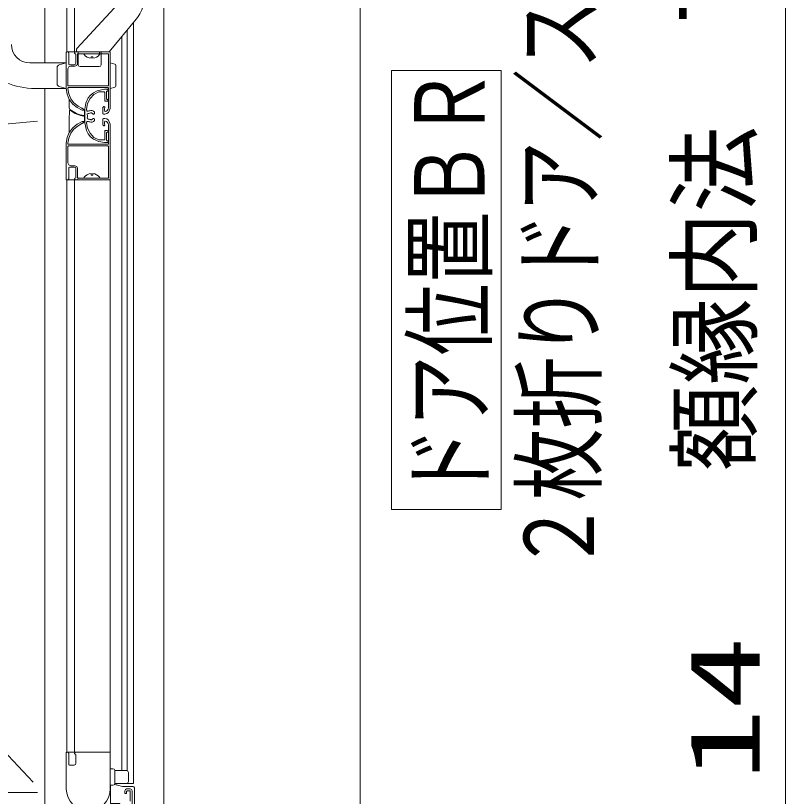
# Model space of a CAD drawing. Units: millimetres on the paper. Extents: x -305 to 305, y -152 to 152.
# Drawn here: x -124.24 to -103.18, y -12.77 to 8.58 of the extents above; entities that cross this region are included whole.
import ezdxf
from ezdxf.enums import TextEntityAlignment as Align

# ---------------------------------------------------------------- set-up
doc = ezdxf.new("R2010")
doc.units = ezdxf.units.MM
doc.linetypes.add('LONG_DOUBLE_CHAIN', pattern=[21.8, 18, -1, 0.6, -0.6, 0.6, -1])
doc.layers.add('0-0_0', color=7, linetype='Continuous', lineweight=9)
doc.layers.add('0-1_VIEW0001', color=7, linetype='Continuous', lineweight=9)
doc.styles.add('ＭＳ ゴシック', font='')
doc.styles.get('ＭＳ ゴシック').set_extended_font_data('MS Gothic')

msp = doc.modelspace()

# ---------------------------------------------------------------- linework, layer by layer
at = {"layer": '0-0_0'}
for p, q in [((-103.184, -12.859), (-103.184, 24.541)), ((-103.183, -12.859), (-103.183, -12.259))]:
    msp.add_line(p, q, dxfattribs=at)
msp.add_lwpolyline([(-113.145, -13.459), (-103.183, -13.459), (-103.183, -8.212)], dxfattribs=at)
at = {"layer": '0-1_VIEW0001'}
for p, q in [((-114.809, -14.458), (-114.809, 26.141)), ((-123.434, 23.541), (-123.434, 7.291)), ((-122.834, 7.59), (-122.834, 23.24)), ((-122.624, 23.24), (-122.624, 7.59)), ((-122.443, 7.808), (-121.316, 9.041)), ((-120.935, 8.487), (-121.674, 7.591)), ((-121.011, -12.41), (-121.011, 8.402)), ((-120.938, 8.489), (-120.935, 8.487)), ((-121.187, -12.06), (-121.187, 8.188)), ((-121.327, -12.06), (-121.327, 8.018)), ((-122.561, 7.68), (-122.443, 7.808)), ((-122.849, 7.575), (-122.849, 6.591)), ((-122.807, 7.59), (-122.834, 7.59)), ((-121.659, 7.59), (-122.834, 7.59)), ((-122.786, 7.569), (-122.794, 7.583)), ((-122.784, 7.265), (-122.784, 7.561)), ((-122.624, 7.561), (-122.624, 7.555)), ((-122.613, 7.583), (-122.622, 7.569)), ((-122.584, 7.515), (-122.584, 7.29)), ((-122.574, 7.591), (-122.574, 7.646)), ((-122.539, 7.525), (-122.539, 7.275)), ((-122.524, 7.241), (-122.524, 7.59)), ((-121.709, 7.54), (-122.524, 7.54)), ((-121.941, 7.541), (-121.941, 7.576)), ((-121.899, 7.59), (-121.899, 7.241)), ((-121.699, 6.67), (-121.699, 7.53)), ((-121.649, 7.541), (-121.649, 7.58)), ((-121.649, 6.045), (-121.649, 7.57)), ((-122.849, 7.291), (-123.849, 7.291)), ((-122.849, 7.291), (-123.043, 7.239)), ((-122.17, 7.416), (-122.17, 7.46)), ((-121.649, 7.291), (-121.525, 7.258)), ((-123.099, 6.716), (-123.099, 7.167)), ((-122.804, 7.125), (-122.804, 6.675)), ((-122.634, 7.24), (-122.759, 7.24)), ((-122.614, 7.2), (-122.729, 7.2)), ((-122.474, 7.191), (-121.949, 7.191)), ((-121.499, 6.658), (-121.499, 7.224)), ((-110.954, 7.079), (-113.954, 7.079)), ((-113.954, -4.921), (-113.954, 7.079)), ((-110.954, -4.921), (-110.954, 7.079)), ((-122.849, 6.591), (-123.043, 6.643)), ((-122.789, 6.66), (-121.709, 6.66)), ((-121.644, 6.592), (-121.525, 6.624)), ((-123.701, 6.591), (-122.849, 6.591)), ((-123.434, 6.591), (-123.434, -14.01)), ((-123.434, 6.591), (-123.434, -14.134)), ((-123.434, 6.591), (-123.434, -13.285)), ((-122.804, 6.589), (-122.804, 6.6)), ((-122.789, 6.615), (-121.714, 6.615)), ((-121.813, 6.495), (-121.955, 6.495)), ((-121.803, 6.57), (-121.723, 6.57)), ((-121.798, 6.255), (-121.798, 6.48)), ((-121.748, 6.505), (-121.748, 6.305)), ((-121.723, 6.52), (-121.733, 6.52)), ((-121.708, 6.555), (-121.708, 6.535)), ((-121.699, 6.6), (-121.699, 6.06)), ((-122.769, 6.291), (-122.769, 6.059)), ((-121.728, 6.24), (-121.783, 6.24)), ((-121.733, 6.29), (-121.728, 6.29)), ((-121.713, 6.275), (-121.713, 6.255)), ((-122.758, 5.872), (-122.758, 5.978)), ((-122.549, 6.07), (-122.419, 5.995)), ((-122.425, 6.05), (-122.526, 6.109)), ((-122.413, 5.996), (-122.364, 5.996)), ((-122.349, 5.98), (-122.349, 5.864)), ((-122.343, 5.65), (-122.343, 6.03)), ((-122.293, 6.03), (-122.293, 6.005)), ((-122.293, 6.03), (-122.293, 6.024)), ((-122.293, 6.024), (-122.292, 5.994)), ((-121.854, 6.067), (-121.854, 5.915)), ((-121.804, 5.985), (-121.804, 6.037)), ((-122.769, 5.39), (-122.769, 5.841)), ((-122.349, 5.7), (-122.349, 5.819)), ((-122.098, 5.888), (-122.105, 5.888)), ((-122.105, 5.773), (-122.098, 5.773)), ((-122.078, 5.95), (-122.078, 5.908)), ((-121.829, 5.89), (-121.799, 5.89)), ((-121.829, 5.77), (-121.799, 5.77)), ((-122.549, 5.611), (-122.419, 5.686)), ((-122.425, 5.631), (-122.526, 5.572)), ((-122.413, 5.685), (-122.364, 5.685)), ((-122.293, 5.666), (-122.293, 5.65)), ((-122.293, 5.666), (-122.293, 5.652)), ((-122.078, 5.753), (-122.078, 5.71)), ((-121.854, 5.595), (-121.854, 5.745)), ((-121.804, 5.675), (-121.804, 5.624)), ((-121.699, 5.6), (-121.699, 5.08)), ((-121.649, -12.56), (-121.649, 5.616)), ((-121.798, 5.2), (-121.798, 5.425)), ((-121.783, 5.44), (-121.728, 5.44)), ((-121.748, 5.375), (-121.748, 5.175)), ((-121.728, 5.39), (-121.733, 5.39)), ((-121.713, 5.425), (-121.713, 5.405)), ((-121.955, 5.185), (-121.813, 5.185)), ((-121.733, 5.16), (-121.723, 5.16)), ((-121.708, 5.145), (-121.708, 5.125)), ((-122.849, 4.105), (-122.849, 5.092)), ((-122.804, 5.092), (-122.804, 5.08)), ((-122.804, 4.555), (-122.804, 5.005)), ((-122.789, 5.065), (-121.714, 5.065)), ((-122.789, 5.02), (-121.709, 5.02)), ((-121.723, 5.11), (-121.803, 5.11)), ((-121.699, 5.01), (-121.699, 4.15)), ((-122.784, 4.415), (-122.784, 4.12)), ((-122.634, 4.44), (-122.759, 4.44)), ((-122.614, 4.48), (-122.729, 4.48)), ((-122.584, 4.165), (-122.584, 4.39)), ((-122.539, 4.155), (-122.539, 4.405)), ((-122.834, 4.09), (-121.649, 4.09)), ((-122.834, 4.09), (-122.834, -11.56)), ((-122.807, 4.09), (-122.834, 4.09)), ((-122.786, 4.112), (-122.794, 4.098)), ((-122.624, 4.12), (-122.624, 4.125)), ((-122.624, -11.56), (-122.624, 4.09)), ((-122.613, 4.098), (-122.622, 4.112)), ((-121.659, 4.09), (-122.6, 4.09)), ((-121.709, 4.14), (-122.524, 4.14)), ((-122.17, 4.265), (-122.17, 4.22)), ((-110.954, -4.921), (-113.954, -4.921)), ((-122.849, -12.56), (-122.849, -11.56)), ((-122.849, -12.56), (-122.849, -11.575)), ((-122.834, -11.56), (-121.649, -11.56)), ((-122.834, -11.56), (-122.807, -11.56)), ((-122.794, -11.567), (-122.786, -11.581)), ((-122.784, -11.589), (-122.784, -11.885)), ((-122.624, -11.595), (-122.624, -11.589)), ((-122.622, -11.581), (-122.613, -11.567)), ((-122.6, -11.56), (-121.659, -11.56)), ((-122.584, -11.86), (-122.584, -11.635)), ((-121.789, -11.56), (-121.649, -11.56)), ((-122.759, -11.91), (-122.634, -11.91)), ((-121.574, -12.01), (-121.649, -12.01)), ((-121.524, -12.06), (-121.524, -12.41)), ((-121.199, -12.06), (-121.524, -12.06)), ((-121.149, -12.36), (-121.149, -12.11)), ((-121.649, -12.46), (-121.574, -12.46)), ((-121.649, -12.46), (-121.649, -12.56)), ((-121.011, -12.41), (-121.524, -12.41)), ((-121.199, -12.56), (-121.099, -12.56)), ((-120.987, -13.26), (-120.987, -12.535)), ((-121.249, -12.675), (-121.249, -12.61)), ((-121.214, -12.69), (-121.234, -12.69)), ((-121.199, -12.63), (-121.199, -12.675)), ((-121.114, -12.615), (-121.184, -12.615)), ((-121.099, -12.9), (-121.099, -12.63)), ((-121.049, -13.295), (-121.049, -12.61))]:
    msp.add_line(p, q, dxfattribs=at)
at = {"layer": '0-1_VIEW0001', "linetype": 'LONG_DOUBLE_CHAIN'}
for p, q in [((-136.121, 0.704), (-123.634, -12.497)), ((-140.687, -12.659), (-123.634, -12.659))]:
    msp.add_line(p, q, dxfattribs=at)
at = {"layer": '0-1_VIEW0001'}
for points in [[(-120.184, -13.285), (-120.184, 24.965), (-123.434, 24.965), (-123.434, 24.241)], [(-122.834, 7.59), (-122.844, 7.586), (-122.849, 7.575)], [(-122.794, 7.583), (-122.8, 7.589), (-122.807, 7.59)], [(-122.784, 7.561), (-122.784, 7.565), (-122.786, 7.569)], [(-122.622, 7.569), (-122.623, 7.565), (-122.624, 7.561)], [(-122.624, 7.555), (-122.619, 7.545), (-122.609, 7.54), (-122.591, 7.533), (-122.584, 7.515)], [(-122.6, 7.59), (-122.608, 7.589), (-122.613, 7.583)], [(-122.524, 7.54), (-122.534, 7.536), (-122.539, 7.525)], [(-121.699, 7.53), (-121.702, 7.538), (-121.709, 7.54)], [(-121.649, 7.58), (-121.652, 7.588), (-121.659, 7.59)], [(-122.759, 7.24), (-122.776, 7.248), (-122.784, 7.265)], [(-122.584, 7.29), (-122.598, 7.255), (-122.634, 7.24)], [(-122.539, 7.275), (-122.561, 7.222), (-122.614, 7.2)], [(-122.128, 7.416), (-122.128, 7.46), (-122.17, 7.46)], [(-122.729, 7.2), (-122.782, 7.179), (-122.804, 7.125)], [(-122.804, 6.675), (-122.799, 6.665), (-122.789, 6.66)], [(-121.709, 6.66), (-121.702, 6.663), (-121.699, 6.67)], [(-122.849, 6.589), (-122.827, 6.434), (-122.768, 6.289), (-122.672, 6.166), (-122.549, 6.07)], [(-122.804, 6.6), (-122.799, 6.611), (-122.789, 6.615)], [(-122.526, 6.109), (-122.64, 6.198), (-122.729, 6.312), (-122.784, 6.446), (-122.804, 6.589)], [(-122.343, 6.03), (-122.313, 6.186), (-122.249, 6.331), (-122.185, 6.412), (-122.103, 6.476), (-122.008, 6.523), (-121.803, 6.57)], [(-121.955, 6.495), (-121.957, 6.495), (-121.96, 6.495), (-122.095, 6.427), (-122.201, 6.316), (-122.267, 6.179), (-122.293, 6.03)], [(-121.798, 6.48), (-121.802, 6.491), (-121.813, 6.495)], [(-121.733, 6.52), (-121.743, 6.516), (-121.748, 6.505)], [(-121.723, 6.57), (-121.712, 6.566), (-121.708, 6.555)], [(-121.708, 6.535), (-121.712, 6.525), (-121.723, 6.52)], [(-121.783, 6.24), (-121.793, 6.245), (-121.798, 6.255)], [(-121.748, 6.305), (-121.743, 6.295), (-121.733, 6.29)], [(-121.728, 6.29), (-121.717, 6.286), (-121.713, 6.275)], [(-121.713, 6.255), (-121.717, 6.245), (-121.728, 6.24)], [(-122.419, 5.995), (-122.374, 6.017), (-122.413, 6.049), (-122.419, 6.048), (-122.425, 6.05)], [(-121.785, 5.962), (-121.796, 5.968), (-121.804, 5.985)], [(-121.799, 5.89), (-121.74, 5.904), (-121.691, 5.936), (-121.649, 6.045)], [(-122.078, 5.908), (-122.084, 5.894), (-122.098, 5.888)], [(-122.098, 5.773), (-122.084, 5.767), (-122.078, 5.753)], [(-121.854, 5.915), (-121.846, 5.898), (-121.829, 5.89)], [(-121.854, 5.745), (-121.846, 5.763), (-121.829, 5.77)], [(-121.799, 5.77), (-121.74, 5.757), (-121.691, 5.725), (-121.649, 5.616)], [(-122.849, 5.092), (-122.827, 5.247), (-122.768, 5.392), (-122.672, 5.515), (-122.549, 5.611)], [(-122.526, 5.572), (-122.64, 5.483), (-122.729, 5.369), (-122.784, 5.235), (-122.804, 5.092)], [(-122.419, 5.686), (-122.374, 5.664), (-122.413, 5.632), (-122.419, 5.633), (-122.425, 5.631)], [(-121.803, 5.11), (-121.958, 5.14), (-122.103, 5.205), (-122.185, 5.269), (-122.249, 5.35), (-122.295, 5.445), (-122.343, 5.65)], [(-122.293, 5.65), (-122.267, 5.502), (-122.201, 5.365), (-122.095, 5.254), (-121.96, 5.186), (-121.957, 5.186), (-121.955, 5.185)], [(-121.785, 5.699), (-121.796, 5.693), (-121.804, 5.675)], [(-121.798, 5.425), (-121.793, 5.436), (-121.783, 5.44)], [(-121.733, 5.39), (-121.743, 5.386), (-121.748, 5.375)], [(-121.728, 5.44), (-121.717, 5.436), (-121.713, 5.425)], [(-121.713, 5.405), (-121.717, 5.395), (-121.728, 5.39)], [(-121.813, 5.185), (-121.802, 5.19), (-121.798, 5.2)], [(-121.748, 5.175), (-121.743, 5.165), (-121.733, 5.16)], [(-121.723, 5.16), (-121.712, 5.156), (-121.708, 5.145)], [(-121.708, 5.125), (-121.712, 5.115), (-121.723, 5.11)], [(-122.804, 5.08), (-122.799, 5.07), (-122.789, 5.065)], [(-122.804, 5.005), (-122.799, 5.016), (-122.789, 5.02)], [(-121.709, 5.02), (-121.702, 5.018), (-121.699, 5.01)], [(-122.729, 4.48), (-122.782, 4.502), (-122.804, 4.555)], [(-122.759, 4.44), (-122.776, 4.433), (-122.784, 4.415)], [(-122.584, 4.39), (-122.598, 4.426), (-122.634, 4.44)], [(-122.539, 4.405), (-122.561, 4.459), (-122.614, 4.48)], [(-122.834, 4.09), (-122.844, 4.095), (-122.849, 4.105)], [(-122.794, 4.098), (-122.8, 4.092), (-122.807, 4.09)], [(-122.784, 4.12), (-122.784, 4.116), (-122.786, 4.112)], [(-122.624, 4.125), (-122.619, 4.136), (-122.609, 4.14), (-122.591, 4.148), (-122.584, 4.165)], [(-122.622, 4.112), (-122.623, 4.116), (-122.624, 4.12)], [(-122.6, 4.09), (-122.608, 4.092), (-122.613, 4.098)], [(-122.524, 4.14), (-122.534, 4.145), (-122.539, 4.155)], [(-122.128, 4.265), (-122.128, 4.22), (-122.17, 4.22)], [(-121.699, 4.15), (-121.702, 4.143), (-121.709, 4.14)], [(-122.849, -11.575), (-122.844, -11.564), (-122.834, -11.56)], [(-122.807, -11.56), (-122.8, -11.561), (-122.794, -11.567)], [(-122.786, -11.581), (-122.784, -11.585), (-122.784, -11.589)], [(-122.624, -11.589), (-122.623, -11.585), (-122.622, -11.581)], [(-122.584, -11.635), (-122.591, -11.617), (-122.609, -11.61), (-122.619, -11.605), (-122.624, -11.595)], [(-122.613, -11.567), (-122.608, -11.561), (-122.6, -11.56)], [(-122.784, -11.885), (-122.776, -11.902), (-122.759, -11.91)], [(-122.634, -11.91), (-122.598, -11.895), (-122.584, -11.86)], [(-121.381, -13.25), (-121.381, -12.96), (-121.642, -12.96), (-121.642, -12.46)], [(-121.535, -12.437), (-121.521, -12.44), (-121.497, -12.447), (-121.471, -12.453), (-121.446, -12.46)], [(-121.027, -12.495), (-121.31, -12.495), (-121.446, -12.46)], [(-121.249, -12.61), (-121.234, -12.574), (-121.199, -12.56)], [(-121.099, -12.56), (-121.063, -12.574), (-121.049, -12.61)], [(-121.234, -12.69), (-121.244, -12.685), (-121.249, -12.675)], [(-121.199, -12.675), (-121.203, -12.685), (-121.214, -12.69)], [(-121.184, -12.615), (-121.194, -12.619), (-121.199, -12.63)], [(-121.099, -12.63), (-121.103, -12.619), (-121.114, -12.615)]]:
    msp.add_lwpolyline(points, dxfattribs=at)
for centre, radius, start, end in [((-121.629, 9.059), 0.9, 320.4857, 350.6984), ((-123.849, 7.791), 0.5, 180, 270), ((-122.524, 7.646), 0.05, 137.5638, 180), ((-122.348, 7.527), 0.0137, 90, 217.7141), ((-122.149, 7.68), 0.265, 217.7141, 265.4006), ((-122.149, 7.68), 0.265, 274.5994, 322.2859), ((-121.95, 7.527), 0.0137, 322.2859, 90), ((-121.926, 7.576), 0.015, 90, 180), ((-123.701, 8.641), 2.05, 224.2201, 270), ((-123.024, 7.167), 0.075, 105, 180), ((-122.474, 7.241), 0.05, 180, 270), ((-121.949, 7.241), 0.05, 270, 0), ((-121.534, 7.224), 0.035, 0, 75), ((-123.024, 6.716), 0.075, 180, 255), ((-121.534, 6.658), 0.035, 285, 0), ((-121.714, 6.6), 0.015, 0, 90), ((-122.719, 6.059), 0.05, 180, 230.5544), ((-122.743, 5.978), 0.015, 52.6172, 180), ((-122.249, 6.631), 0.79, 230.5544, 261.4693), ((-122.249, 6.625), 0.8, 232.6172, 261.8909), ((-122.364, 5.981), 0.015, 0, 90), ((-122.268, 5.995), 0.025, 182.159, 210.3632), ((-122.27, 5.99), 0.02, 201.0287, 250.5831), ((-122.162, 5.738), 0.25, 100.9554, 108.3789), ((-122.17, 5.865), 0.125, 77.5985, 108.0436), ((-122.181, 5.841), 0.15, 46.449, 75.5472), ((-121.774, 6.006), 0.1, 137.8251, 142.6611), ((-121.789, 6.028), 0.075, 115.6641, 142.3812), ((-121.818, 6.083), 0.0125, 47.5395, 107.9146), ((-121.833, 6.067), 0.035, 16.4181, 47.2707), ((-121.789, 6.039), 0.015, 144.81, 184.9839), ((-121.837, 6.064), 0.04, 335.1989, 18.7354), ((-121.799, 6.06), 0.1, 278.1445, 0), ((-122.719, 5.841), 0.05, 148.7408, 180), ((-122.364, 5.864), 0.015, 261.4693, 0), ((-122.364, 5.819), 0.015, 0, 81.8909), ((-122.244, 5.873), 0.0365, 69.0791, 221.972), ((-122.244, 5.787), 0.0365, 137.1857, 295.4671), ((-122.273, 5.985), 0.015, 252.4215, 270.691), ((-122.183, 5.831), 0.09, 168.7454, 192.8549), ((-122.28, 6.12), 0.15, 273.1076, 285.4402), ((-122.183, 5.831), 0.09, 91.7562, 122.3056), ((-122.169, 5.909), 0.02, 17.6173, 143.1076), ((-122.183, 5.831), 0.09, 42.9462, 68.9687), ((-122.183, 5.831), 0.09, 291.3357, 316.5268), ((-122.104, 5.908), 0.02, 228.9668, 267.6173), ((-122.106, 5.753), 0.02, 85.9761, 124.6266), ((-122.364, 5.7), 0.015, 270, 0), ((-122.278, 5.666), 0.015, 156.7117, 180.1135), ((-122.268, 5.665), 0.025, 149.6368, 163.3784), ((-122.27, 5.67), 0.02, 109.4169, 158.9713), ((-122.273, 5.675), 0.015, 89.309, 107.5785), ((-122.28, 5.54), 0.15, 74.5598, 86.8924), ((-122.162, 5.922), 0.25, 251.6211, 259.0446), ((-122.183, 5.831), 0.09, 239.7979, 267.5889), ((-122.17, 5.796), 0.125, 251.9564, 282.4015), ((-122.169, 5.752), 0.02, 211.6618, 347.2628), ((-122.181, 5.819), 0.15, 284.4529, 313.551), ((-121.774, 5.656), 0.1, 217.3389, 222.1749), ((-121.789, 5.635), 0.075, 217.6188, 244.3359), ((-121.818, 5.579), 0.0125, 252.0854, 312.4605), ((-121.833, 5.596), 0.035, 312.7293, 343.5819), ((-121.789, 5.624), 0.015, 175.0161, 215.19), ((-121.837, 5.599), 0.04, 341.2646, 24.8011), ((-121.799, 5.6), 0.1, 0, 81.8555), ((-121.714, 5.08), 0.015, 270, 0), ((-122.574, 4.14), 0.05, 270, 0), ((-122.348, 4.154), 0.0137, 142.2859, 270), ((-122.149, 4), 0.265, 94.5994, 142.2859), ((-122.149, 4), 0.265, 37.7141, 85.4006), ((-121.95, 4.154), 0.0137, 270, 37.7141), ((-121.574, -12.06), 0.05, 0, 90), ((-121.199, -12.11), 0.05, 0, 90), ((-121.199, -12.36), 0.05, 270, 0), ((-122.249, -12.56), 0.6, 180, 0), ((-121.574, -12.41), 0.05, 270, 0), ((-121.027, -12.535), 0.04, 0, 90)]:
    msp.add_arc(centre, radius, start, end, dxfattribs=at)
at = {"layer": '0-1_VIEW0001', "linetype": 'LONG_DOUBLE_CHAIN'}
msp.add_arc((-122.279, -12.659), 18.408, 94.2216, 180, dxfattribs=at)

# ---------------------------------------------------------------- texts
at = {"layer": '0-0_0', "style": 'ＭＳ ゴシック'}
for s, width, p in [('額縁内法\u3000７７２', 0.9, (-103.586, -3.869)), ('14', 1.5, (-103.313, -12.331))]:
    msp.add_text(s, height=1.921, rotation=90, dxfattribs=dict(at, width=width)).set_placement(p, align=Align.BOTTOM_LEFT)
at = {"layer": '0-1_VIEW0001', "style": 'ＭＳ ゴシック', "width": 0.75}
for s, p in [('２枚折りドア／スイングドア', (-107.838, -6.636)), ('ドア位置ＢＲ\u3000Ｗ８００', (-110.835, -4.636))]:
    msp.add_text(s, height=1.921, rotation=90, dxfattribs=at).set_placement(p, align=Align.BOTTOM_LEFT)

doc.saveas('drawing.dxf')
